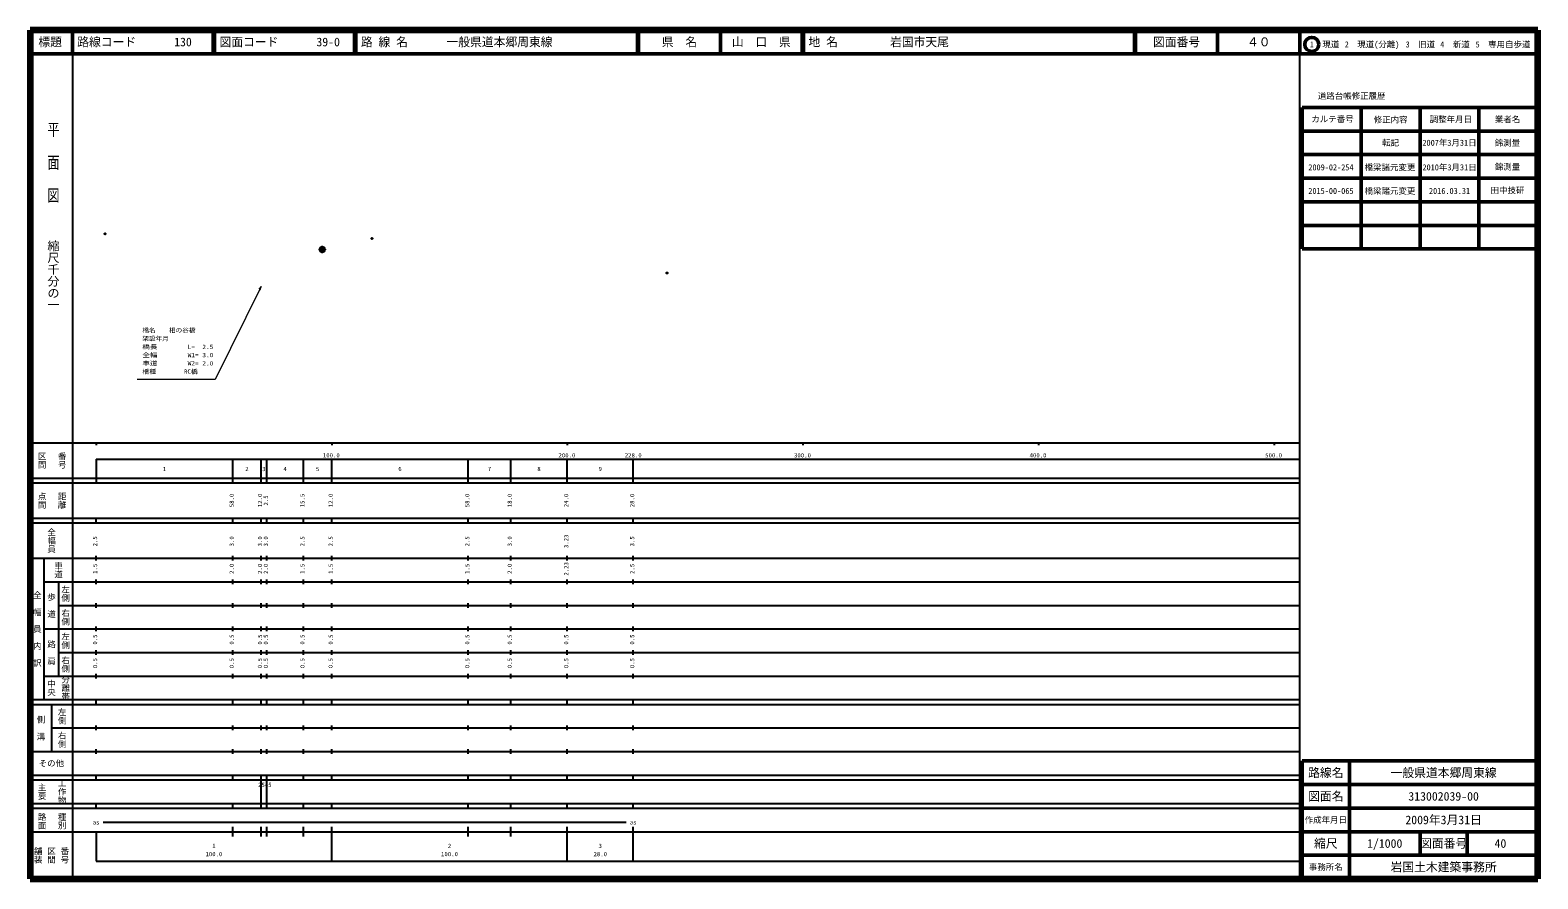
# Model space of a CAD drawing. Units: millimetres on the paper, with parts at other scales. Extents: x 40 to 680, y 20 to 380.
import ezdxf
from ezdxf.enums import TextEntityAlignment as Align

# ---------------------------------------------------------------- set-up
doc = ezdxf.new("R2010")
doc.units = ezdxf.units.MM
doc.header["$PDMODE"] = 32
doc.header["$PDSIZE"] = 0.5
doc.layers.add('M-OTRS', color=6, linetype='Continuous')
doc.layers.add('M-TTL-TXT', color=7, linetype='Continuous')
for name, color, linetype, lineweight in [('M-STR-HTXT', 7, 'Continuous', 13), ('M-TTL', 2, 'Continuous', 140), ('M-TTL-BAND', 7, 'Continuous', 25), ('M-TTL-FRAM', 2, 'Continuous', 50), ('M-TTL-LINE', 7, 'Continuous', 50)]:
    doc.layers.add(name, color=color, linetype=linetype, lineweight=lineweight)
doc.styles.add('@ＭＳ ゴシック', font='')
doc.styles.add('ＭＳ ゴシック', font='')
doc.styles.get('@ＭＳ ゴシック').set_extended_font_data('@MS Gothic')
doc.styles.get('ＭＳ ゴシック').set_extended_font_data('MS Gothic')

# ---------------------------------------------------------------- blocks, each defined once
blk = doc.blocks.new('open_arrow')
at = {"color": 0, "linetype": 'Continuous', "lineweight": -2}
blk.add_lwpolyline([(7.5, 1.25), (0, 0), (7.5, -1.25)], dxfattribs=at)

msp = doc.modelspace()

# ---------------------------------------------------------------- linework, layer by layer
at = {"layer": 'M-OTRS'}
for p in [(71.802, 293.617), (185.088, 291.615), (310.347, 277.014)]:
    msp.add_point(p, dxfattribs=at)
at = {"layer": 'M-STR-HTXT'}
msp.add_lwpolyline([(138.02, 271.304), (118.559, 231.834), (85.433, 231.834)], dxfattribs=at)
at = {"layer": 'M-TTL'}
for p, q in [((40, 380), (40, 20)), ((680, 380), (40, 380)), ((680, 20), (680, 380)), ((40, 20), (680, 20))]:
    msp.add_line(p, q, dxfattribs=at)
at = {"layer": 'M-TTL', "color": 6}
msp.add_point((164.026, 286.927), dxfattribs=at)
at = {"layer": 'M-TTL-BAND'}
for p, q in [((58, 370), (58, 20)), ((579, 20), (579, 370)), ((40, 205), (579, 205)), ((68, 205), (68, 204)), ((168, 205), (168, 204)), ((268, 205), (268, 204)), ((368, 205), (368, 204)), ((468, 205), (468, 204)), ((568, 205), (568, 204)), ((68, 198), (579, 198)), ((68, 198), (68, 188)), ((126, 188), (126, 198)), ((138, 188), (138, 198)), ((140.5, 188), (140.5, 198)), ((156, 188), (156, 198)), ((168, 188), (168, 198)), ((226, 188), (226, 198)), ((244, 188), (244, 198)), ((268, 188), (268, 198)), ((296, 188), (296, 198)), ((40, 190), (579, 190)), ((40, 188), (579, 188)), ((40, 173), (579, 173)), ((68, 171), (68, 173)), ((126, 171), (126, 173)), ((138, 171), (138, 173)), ((140.5, 171), (140.5, 173)), ((156, 171), (156, 173)), ((168, 171), (168, 173)), ((226, 171), (226, 173)), ((244, 171), (244, 173)), ((268, 171), (268, 173)), ((296, 171), (296, 173)), ((40, 171), (579, 171)), ((40, 156), (579, 156)), ((46, 96), (46, 156)), ((68, 155), (68, 157)), ((126, 155), (126, 157)), ((138, 155), (138, 157)), ((140.5, 155), (140.5, 157)), ((156, 155), (156, 157)), ((168, 155), (168, 157)), ((226, 155), (226, 157)), ((244, 155), (244, 157)), ((268, 155), (268, 157)), ((296, 155), (296, 157)), ((46, 146), (579, 146)), ((52, 146), (52, 106)), ((68, 145), (68, 147)), ((126, 145), (126, 147)), ((138, 145), (138, 147)), ((140.5, 145), (140.5, 147)), ((156, 145), (156, 147)), ((168, 145), (168, 147)), ((226, 145), (226, 147)), ((244, 145), (244, 147)), ((268, 145), (268, 147)), ((296, 145), (296, 147)), ((52, 136), (579, 136)), ((68, 135), (68, 137)), ((126, 135), (126, 137)), ((138, 135), (138, 137)), ((140.5, 135), (140.5, 137)), ((156, 135), (156, 137)), ((168, 135), (168, 137)), ((226, 135), (226, 137)), ((244, 135), (244, 137)), ((268, 135), (268, 137)), ((296, 135), (296, 137)), ((46, 126), (579, 126)), ((68, 125), (68, 127)), ((126, 125), (126, 127)), ((138, 125), (138, 127)), ((140.5, 125), (140.5, 127)), ((156, 125), (156, 127)), ((168, 125), (168, 127)), ((226, 125), (226, 127)), ((244, 125), (244, 127)), ((268, 125), (268, 127)), ((296, 125), (296, 127)), ((52, 116), (579, 116)), ((68, 115), (68, 117)), ((126, 115), (126, 117)), ((138, 115), (138, 117)), ((140.5, 115), (140.5, 117)), ((156, 115), (156, 117)), ((168, 115), (168, 117)), ((226, 115), (226, 117)), ((244, 115), (244, 117)), ((268, 115), (268, 117)), ((296, 115), (296, 117)), ((46, 106), (579, 106)), ((68, 105), (68, 107)), ((126, 105), (126, 107)), ((138, 105), (138, 107)), ((140.5, 105), (140.5, 107)), ((156, 105), (156, 107)), ((168, 105), (168, 107)), ((226, 105), (226, 107)), ((244, 105), (244, 107)), ((268, 105), (268, 107)), ((296, 105), (296, 107)), ((40, 96), (579, 96)), ((68, 94), (68, 96)), ((126, 94), (126, 96)), ((138, 94), (138, 96)), ((140.5, 94), (140.5, 96)), ((156, 94), (156, 96)), ((168, 94), (168, 96)), ((226, 94), (226, 96)), ((244, 94), (244, 96)), ((268, 94), (268, 96)), ((296, 94), (296, 96)), ((40, 94), (579, 94)), ((49, 94), (49, 74)), ((49, 84), (579, 84)), ((68, 83), (68, 85)), ((126, 83), (126, 85)), ((138, 83), (138, 85)), ((140.5, 83), (140.5, 85)), ((156, 83), (156, 85)), ((168, 83), (168, 85)), ((226, 83), (226, 85)), ((244, 83), (244, 85)), ((268, 83), (268, 85)), ((296, 83), (296, 85)), ((40, 74), (579, 74)), ((68, 73), (68, 75)), ((126, 73), (126, 75)), ((138, 73), (138, 75)), ((140.5, 73), (140.5, 75)), ((156, 73), (156, 75)), ((168, 73), (168, 75)), ((226, 73), (226, 75)), ((244, 73), (244, 75)), ((268, 73), (268, 75)), ((296, 73), (296, 75)), ((40, 64), (579, 64)), ((68, 62), (68, 64)), ((126, 62), (126, 64)), ((138, 62), (138, 64)), ((140.5, 62), (140.5, 64)), ((156, 62), (156, 64)), ((168, 62), (168, 64)), ((226, 62), (226, 64)), ((244, 62), (244, 64)), ((268, 62), (268, 64)), ((296, 62), (296, 64)), ((40, 62), (579, 62)), ((138, 52), (138, 62)), ((140.5, 52), (140.5, 62)), ((40, 52), (579, 52)), ((68, 50), (68, 52)), ((126, 50), (126, 52)), ((138, 50), (138, 52)), ((140.5, 50), (140.5, 52)), ((156, 50), (156, 52)), ((168, 50), (168, 52)), ((226, 50), (226, 52)), ((244, 50), (244, 52)), ((268, 50), (268, 52)), ((296, 50), (296, 52)), ((40, 50), (579, 50)), ((40, 40), (579, 40)), ((68, 40), (68, 27.5)), ((71, 44), (293, 44)), ((126, 38), (126, 42)), ((138, 38), (138, 42)), ((140.5, 38), (140.5, 42)), ((156, 38), (156, 42)), ((168, 27.5), (168, 42)), ((226, 38), (226, 42)), ((244, 38), (244, 42)), ((268, 27.5), (268, 42)), ((296, 27.5), (296, 42)), ((68, 27.5), (579, 27.5))]:
    msp.add_line(p, q, dxfattribs=at)
at = {"layer": 'M-TTL-FRAM'}
for p, q in [((580, 347.197), (580, 287.197)), ((580, 347.197), (680, 347.197)), ((580, 287.197), (680, 287.197)), ((680, 70), (580, 70)), ((580, 70), (580, 20))]:
    msp.add_line(p, q, dxfattribs=at)
at = {"layer": 'M-TTL-LINE'}
for p, q in [((58, 380), (58, 370)), ((117.75, 380), (117.75, 370)), ((118.25, 380), (118.25, 370)), ((177.75, 380), (177.75, 370)), ((178.25, 380), (178.25, 370)), ((297.75, 380), (297.75, 370)), ((298.25, 380), (298.25, 370)), ((333, 380), (333, 370)), ((367.75, 380), (367.75, 370)), ((368.25, 380), (368.25, 370)), ((508.747, 380), (508.747, 370)), ((509.247, 380), (509.247, 370)), ((543.997, 380), (543.997, 370)), ((579, 380), (579, 370)), ((40, 370), (680, 370)), ((605, 347.197), (605, 287.197)), ((630, 347.197), (630, 287.197)), ((655, 347.197), (655, 287.197)), ((580, 337.197), (680, 337.197)), ((580, 327.197), (680, 327.197)), ((580, 317.197), (680, 317.197)), ((580, 307.197), (680, 307.197)), ((580, 297.197), (680, 297.197)), ((600, 70), (600, 20)), ((680, 60), (580, 60)), ((680, 50), (580, 50)), ((680, 40), (580, 40)), ((630, 40), (630, 30)), ((650, 40), (650, 30)), ((680, 30), (580, 30))]:
    msp.add_line(p, q, dxfattribs=at)
msp.add_circle((584.031, 373.958), 3, dxfattribs=at)

# ---------------------------------------------------------------- block references
at = {"layer": 'M-STR-HTXT', "xscale": 0.2, "yscale": 0.2, "rotation": 243.8}
msp.add_blockref('open_arrow', (138.02, 271.304), dxfattribs=at)

# ---------------------------------------------------------------- texts
at = {"layer": 'M-STR-HTXT', "style": 'ＭＳ ゴシック'}
for s, width, p in [('橋名\u3000\u3000相の谷橋', 1.1, (87.619, 251.217)), ('架設年月\u3000\u3000', 1.1, (87.619, 247.717)), ('橋長\u3000\u3000\u3000\u3000L=  2.5', 1.25, (87.619, 244.217)), ('全幅\u3000\u3000\u3000\u3000W1= 3.0', 1.25, (87.619, 240.717)), ('車道\u3000\u3000\u3000\u3000W2= 2.0', 1.25, (87.619, 237.217)), ('橋種\u3000\u3000\u3000\u3000RC橋', 1.15, (87.619, 233.717))]:
    msp.add_text(s, height=1.833, dxfattribs=dict(at, width=width)).set_placement(p, align=Align.BOTTOM_LEFT)
at = {"layer": 'M-TTL-BAND', "style": '@ＭＳ ゴシック', "width": 1.4}
msp.add_text('平  面  図', height=3.666, rotation=270, dxfattribs=at).set_placement((49.777, 306.475), align=Align.MIDDLE_RIGHT)
at = {"layer": 'M-TTL-BAND', "style": '@ＭＳ ゴシック'}
msp.add_text('縮尺千分の一', height=3.666, rotation=270, dxfattribs=at).set_placement((49.777, 261.03), align=Align.MIDDLE_RIGHT)
for s, p in [('区間', (45, 197.5)), ('番号', (53.5, 197.5)), ('点間', (45, 180.5)), ('距離', (53.5, 180.5)), ('全幅員', (49, 163.5)), ('車道', (52, 151)), ('全\u3000幅\u3000員\u3000内\u3000訳', (43, 126)), ('歩\u3000道', (49, 136)), ('左側', (55, 141)), ('右側', (55, 131)), ('左側', (55, 121)), ('路\u3000肩', (49, 116)), ('右側', (55, 111)), ('中央', (49, 101)), ('分離帯', (55, 101)), ('左側', (53.5, 89)), ('側\u3000溝', (44.5, 84)), ('右側', (53.5, 79)), ('主要', (45, 57)), ('工作物', (53.5, 57)), ('路面', (45, 44.5)), ('種別', (53.5, 44.5)), ('舗装', (43.333, 30)), ('区間', (49, 30)), ('番号', (54.667, 30))]:
    msp.add_text(s, height=2.566, rotation=270, dxfattribs=at).set_placement(p, align=Align.MIDDLE_CENTER)
at = {"layer": 'M-TTL-BAND', "style": 'ＭＳ ゴシック'}
for s, p in [('100.0', (167.844, 198.195)), ('200.0', (267.844, 198.195)), ('228.0', (296, 198.195)), ('300.0', (367.844, 198.195)), ('400.0', (467.844, 198.195)), ('500.0', (567.844, 198.195)), ('1', (97, 192.405)), ('2', (132, 192.405)), ('3', (139.25, 192.405)), ('4', (148.25, 192.405)), ('5', (162, 192.405)), ('6', (197, 192.405)), ('7', (235, 192.405)), ('8', (256, 192.405)), ('9', (282, 192.405)), ('as', (68, 42.5)), ('as', (296, 42.5)), ('1', (118, 32.523)), ('2', (218, 32.523)), ('3', (282, 32.523)), ('100.0', (118, 29.033)), ('100.0', (218, 29.033)), ('28.0', (282, 29.033))]:
    msp.add_text(s, height=1.833, dxfattribs=at).set_placement(p, align=Align.BOTTOM_CENTER)
for s, p in [('58.0', (127, 180.5)), ('12.0', (139, 180.5)), ('2.5', (141.5, 180.5)), ('15.5', (157, 180.5)), ('12.0', (169, 180.5)), ('58.0', (227, 180.5)), ('18.0', (245, 180.5)), ('24.0', (269, 180.5)), ('28.0', (297, 180.5)), ('2.5', (69, 163.174)), ('3.0', (127, 163.174)), ('3.0', (139, 163.174)), ('3.0', (141.5, 163.174)), ('2.5', (157, 163.174)), ('2.5', (169, 163.174)), ('2.5', (227, 163.174)), ('3.0', (245, 163.174)), ('3.23', (269, 163.174)), ('3.5', (297, 163.174)), ('2.23', (269, 151.5)), ('1.5', (69, 151.5)), ('2.0', (127, 151.5)), ('2.0', (139, 151.5)), ('2.0', (141.5, 151.5)), ('1.5', (157, 151.5)), ('1.5', (169, 151.5)), ('1.5', (227, 151.5)), ('2.0', (245, 151.5)), ('2.5', (297, 151.5)), ('0.5', (69, 121.5)), ('0.5', (127, 121.5)), ('0.5', (139, 121.5)), ('0.5', (141.5, 121.5)), ('0.5', (157, 121.5)), ('0.5', (169, 121.5)), ('0.5', (227, 121.5)), ('0.5', (245, 121.5)), ('0.5', (269, 121.5)), ('0.5', (297, 121.5)), ('0.5', (69, 111.5)), ('0.5', (127, 111.5)), ('0.5', (139, 111.5)), ('0.5', (141.5, 111.5)), ('0.5', (157, 111.5)), ('0.5', (169, 111.5)), ('0.5', (227, 111.5)), ('0.5', (245, 111.5)), ('0.5', (269, 111.5)), ('0.5', (297, 111.5))]:
    msp.add_text(s, height=1.833, rotation=90, dxfattribs=at).set_placement(p, align=Align.BOTTOM_CENTER)
msp.add_text('その他', height=2.566, dxfattribs=at).set_placement((49, 69), align=Align.MIDDLE_CENTER)
msp.add_text('2545', height=1.833, dxfattribs=at).set_placement((136.75, 58.405), align=Align.BOTTOM_LEFT)
at = {"layer": 'M-TTL-TXT', "style": 'ＭＳ ゴシック'}
for s, height, p in [('標題', 3.666, (48.5, 375)), ('県\u3000名', 3.666, (315.625, 375)), ('山\u3000口\u3000県', 3.666, (350.375, 375)), ('図面番号', 3.666, (526.622, 375)), ('４０', 3.666, (561.497, 375)), ('1\u3000現道', 2.566, (589.448, 373.958)), ('2\u3000現道(分離)', 2.566, (609.619, 373.958)), ('3\u3000旧道', 2.566, (630.121, 373.958)), ('4\u3000新道', 2.566, (644.824, 373.958)), ('5\u3000専用自歩道', 2.566, (665.228, 373.958)), ('道路台帳修正履歴', 2.566, (600.968, 352.113)), ('カルテ番号', 2.566, (592.839, 342.277)), ('修正内容', 2.566, (617.509, 342.023)), ('調整年月日', 2.566, (643.089, 342.197)), ('業者名', 2.566, (667.134, 342.197)), ('転記', 2.566, (617.5, 332.245)), ('2007年3月31日', 2.566, (642.5, 332.245)), ('錦測量', 2.566, (667.077, 332.189)), ('2009-02-254', 2.566, (592.165, 321.81)), ('橋梁諸元変更', 2.566, (617.227, 321.81)), ('2010年3月31日', 2.566, (642.518, 321.81)), ('錦測量', 2.566, (667.122, 322.039)), ('田中技研', 2.566, (667.122, 312.039)), ('2015-00-065', 2.566, (592.165, 311.81)), ('橋梁諸元変更', 2.566, (617.227, 311.81)), ('2016.03.31', 2.566, (642.518, 311.81)), ('路線名', 3.666, (590, 65)), ('路線名', 3.666, (590, 65)), ('一般県道本郷周東線', 3.666, (640, 65)), ('図面名', 3.666, (590, 55)), ('図面名', 3.666, (590, 55)), ('313002039-00', 3.666, (640, 55)), ('作成年月日', 2.566, (590, 45)), ('作成年月日', 2.566, (590, 45)), ('2009年3月31日', 3.666, (640, 45)), ('縮尺', 3.666, (590, 35)), ('縮尺', 3.666, (590, 35)), ('1/1000', 3.666, (615, 35)), ('図面番号', 3.666, (640, 35)), ('図面番号', 3.666, (640, 35)), ('40', 3.666, (664.125, 35)), ('事務所名', 2.566, (590, 25)), ('事務所名', 2.566, (590, 25)), ('岩国土木建築事務所', 3.666, (640, 25))]:
    msp.add_text(s, height=height, dxfattribs=at).set_placement(p, align=Align.MIDDLE_CENTER)
for s, p in [('路線コード', (60, 375)), ('130', (101.142, 375)), ('図面コード', (120.38, 375)), ('39-0', (161.521, 375)), ('路 線 名', (180.38, 375)), ('一般県道本郷周東線', (216.734, 375)), ('地 名', (370.38, 375)), ('岩国市天尾', (405.024, 375))]:
    msp.add_text(s, height=3.666, dxfattribs=at).set_placement(p, align=Align.MIDDLE_LEFT)

doc.saveas('drawing.dxf')
